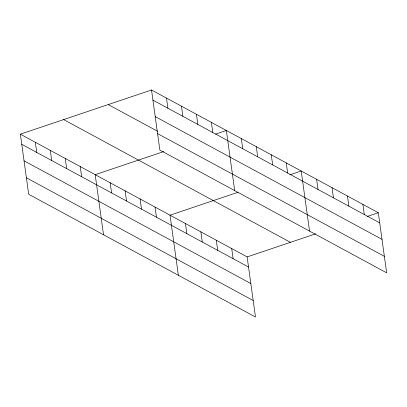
<?xml version="1.0" encoding="UTF-8"?>
<svg xmlns="http://www.w3.org/2000/svg" width="407" height="407" viewBox="0 0 407 407"><rect width="100%" height="100%" fill="white"/><g stroke="black" fill="none" stroke-linecap="round" stroke-linejoin="round"><path stroke-width="0.61" d="M20.35 134.173L247.135 256.914L255.474 317.012L28.688 194.271L20.35 134.173L151.526 89.988L378.312 212.729L386.65 272.827L159.865 150.086L151.526 89.988M163.711 151.597L95.187 174.679L103.531 234.773M215.542 134.137L226.363 130.494L234.702 190.588M237.963 192.297L170.029 215.181L178.368 275.28M289.779 174.847L301.205 170.996L309.544 231.095M247.135 256.914L315.659 233.832M367.49 216.376L378.312 212.729M152.93 100.127L379.716 222.868M155.22 116.616L382.005 239.357M108.237 104.568L157.575 131.273M157.575 133.598L384.361 256.344M63.64 119.592L290.425 242.333M21.759 144.312L248.545 267.053M24.044 160.801L250.829 283.542M26.399 177.783L253.19 300.524M362.891 204.385L364.296 214.525M347.466 196.037L348.875 206.176M332.046 187.693L333.455 197.833M316.626 179.345L318.03 189.484M286.238 162.897L287.642 173.036M271.271 154.797L272.675 164.937M256.298 146.693L257.707 156.837M241.331 138.594L242.74 148.733M231.715 248.57L233.119 258.71M211.396 122.39L212.805 132.534M216.295 240.222L217.699 250.361M196.428 114.291L197.838 124.43M200.87 231.873L202.279 242.017M181.461 106.191L182.87 116.331M185.45 223.529L186.859 233.669M166.494 98.087L167.903 108.231M155.062 207.082L156.466 217.221M140.094 198.982L141.499 209.122M125.127 190.878L126.531 201.017M110.155 182.779L111.564 192.918M80.22 166.575L81.629 176.714M65.252 158.476L66.662 168.615M50.285 150.376L51.694 160.516M35.317 142.272L36.727 152.416"/></g></svg>
